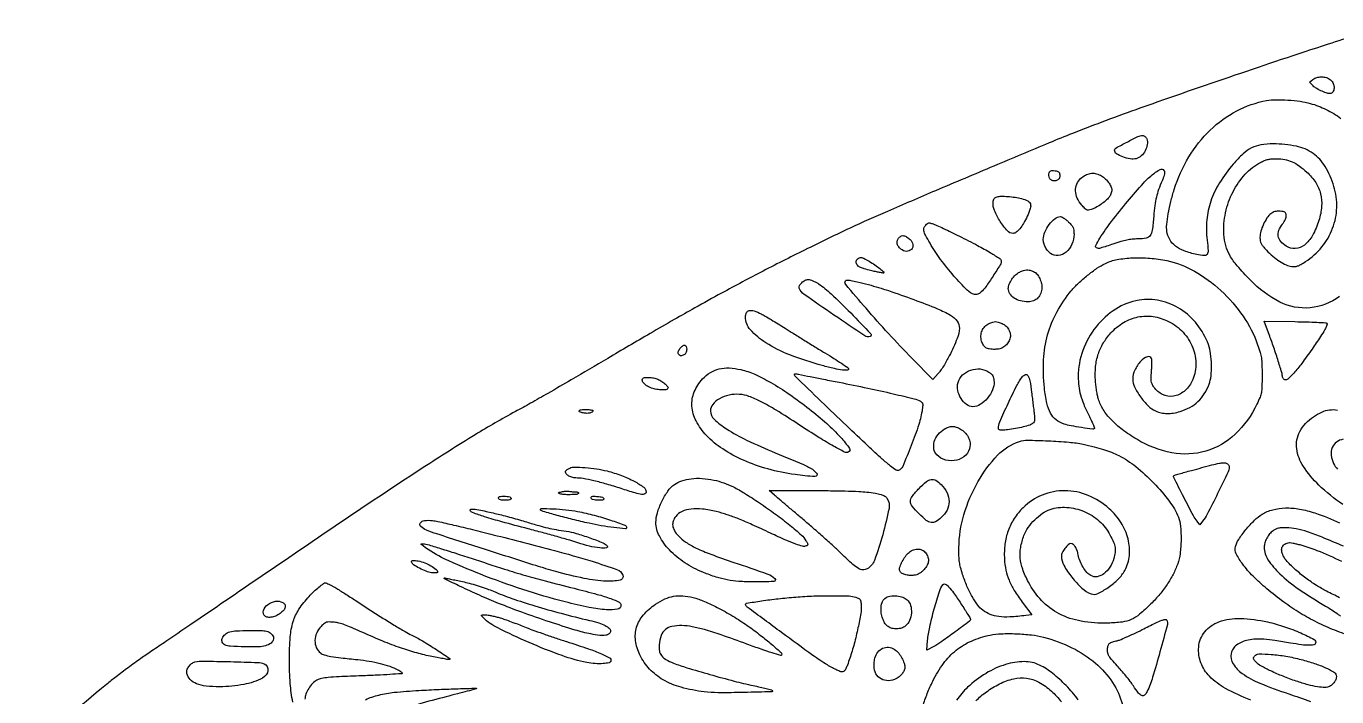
# Model space of a CAD drawing. Header units: inches. Extents: x 0 to 5940, y 0 to 4205.
# Drawn here: x 5354.7 to 5421.9, y 779.3 to 813.7 of the extents above; entities that cross this region are included whole.
import ezdxf

# ---------------------------------------------------------------- set-up
doc = ezdxf.new("R2010")
doc.units = ezdxf.units.IN
doc.header["$LTSCALE"] = 50
doc.header["$MEASUREMENT"] = 0
doc.layers.get('0').update_dxf_attribs({"color": 1})

# ---------------------------------------------------------------- blocks, each defined once
blk = doc.blocks.new('JACZ-COO-GE-001-CAR-LOGO-R00')
at = {"color": 8}
for points in [[(4873.07, 3594.81, 0.01168), (4831.26, 3582.21, 0.00302), (4764.5, 3559.94, 0.003182), (4696.73, 3536.39, 0.008381), (4648.57, 3518.39, 0.005468), (4631.74, 3511.57, 0.000567), (4592.33, 3495.03, 0.000775), (4550.61, 3477.39, 0.001351), (4516.07, 3462.61, 0.007958), (4489.59, 3450.69, 0.004961), (4458.93, 3435.93, 0.004833), (4427.25, 3419.9, 0.005689), (4397.57, 3404.1, 0.001585), (4378.45, 3393.55, 0.00335), (4363.7, 3385.23, 0.002434), (4346.43, 3375.22, 0.000501), (4316.07, 3357.38, -0.000529), (4290.06, 3342.1, -0.001877), (4273.34, 3332.39, -0.002868), (4260.96, 3325.35, -0.004296), (4250.07, 3319.36, 0.014412), (4221.29, 3302.78, 0.006353), (4184.17, 3279.29, 0.004308), (4133.16, 3245.46, 0.001338), (4057.07, 3193.74, -0.000248), (4036.99, 3180.03, -0.000258), (4017.18, 3166.53, -0.000248), (4000.04, 3154.88, -0.001137), (3990.07, 3148.15, 0.006583), (3982.13, 3142.65, 0.004316), (3973.11, 3136.12, 0.004342), (3964.45, 3129.61, 0.008321), (3957.62, 3124.21, 0.01648), (3900.54, 3074.22, 0.009014)], [(4839.4, 3401.76, -0.137956), (4818.45, 3393.63, -0.142651), (4796.83, 3397.73, -0.083434), (4775.48, 3413.54, -0.014987), (4766.29, 3423.66, -0.04656), (4760.99, 3431.19, -0.063587), (4758.09, 3438.16, -0.051871), (4756.78, 3446.13, -0.068282), (4757.97, 3461.68, -0.064619), (4763.3, 3476.64, -0.067297), (4771.99, 3489.19, -0.088028), (4783.04, 3497.68, -0.024865), (4785.85, 3498.97, -0.039473), (4788.37, 3499.76, -0.037047), (4791.11, 3500.16, -0.018963), (4794.57, 3500.29, -0.047848), (4800.3, 3499.73, -0.056875), (4805.48, 3498.09, -0.051015), (4810.58, 3495.16, -0.029133), (4816.11, 3490.67, -0.062516), (4822.42, 3483.26, -0.084207), (4825.95, 3475.19, -0.081668), (4826.68, 3466.23, -0.055141), (4824.73, 3456.13, -0.049576), (4820.19, 3445.44, -0.101485), (4814.34, 3438.51, -0.150243), (4807.83, 3436, -0.164668), (4801.3, 3437.72, -0.072265), (4797.44, 3441.15, -0.133287), (4795.69, 3444.94, -0.135427), (4796.1, 3449.05, -0.075727), (4798.62, 3453.44, 0.025887), (4799.91, 3455.25, 0.04038), (4800.81, 3456.94, 0.048181), (4801.3, 3458.48, 0.082673), (4801.37, 3459.83, 0.060477), (4801.04, 3461.2, 0.159648), (4800.41, 3461.98, 0.107261), (4799.27, 3462.42, 0.019801), (4797.02, 3462.68, 0.031658), (4794.99, 3462.7, 0.051081), (4793.3, 3462.43, 0.055538), (4791.79, 3461.85, 0.046837), (4790.35, 3460.92, 0.079934), (4787.6, 3457.94, 0.037765), (4785.04, 3453.36, 0.037696), (4783.18, 3448.38, 0.070999), (4782.57, 3444.14, 0.038119), (4782.76, 3441.6, 0.077253), (4783.37, 3439.69, 0.058416), (4784.64, 3437.74, 0.014456), (4787.17, 3434.88, 0.029391), (4791.72, 3430.55, 0.032327), (4796.61, 3426.93, 0.035171), (4801.33, 3424.35, 0.07565), (4805.3, 3423.2, 0.049074), (4807.53, 3423.13, 0.067807), (4809.49, 3423.53, 0.047482), (4811.73, 3424.57, 0.012803), (4815.07, 3426.63, 0.076169), (4826.83, 3437.17, 0.081791), (4834.55, 3450.5, 0.083164), (4837.5, 3465.41, 0.0824), (4835.46, 3480.52, 0.058664), (4829.16, 3494.77, 0.10716), (4820.56, 3504.05, 0.102479), (4808.61, 3509.19, 0.050422), (4792.07, 3510.87, 0.039572), (4783.25, 3510.17, 0.077207), (4776.55, 3508.01, 0.070844), (4770.46, 3503.77, 0.028916), (4763.47, 3496.48, 0.037555), (4753.64, 3483.03, 0.056247), (4747.41, 3469.91, 0.060439), (4744.54, 3456.47, 0.052841), (4744.77, 3442.09, -0.011733), (4745.52, 3434.42, -0.176631), (4744.8, 3431.87, -0.266255), (4742.77, 3430.95, -0.027168), (4737.32, 3431.77, -0.036831), (4728.34, 3434.32, -0.078411), (4722.05, 3437.82, -0.099094), (4718.06, 3442.47, -0.091012), (4716.01, 3448.44, -0.064235), (4715.91, 3453.23, -0.016526), (4717, 3460.9, -0.016579), (4718.83, 3469.63, -0.016356), (4721.24, 3478.25, -0.058605), (4731.72, 3501.54, -0.066194), (4746.97, 3520.71, -0.069665), (4765.94, 3534.48, -0.077072), (4787.33, 3541.91, -0.043617), (4793.77, 3542.52, -0.018176), (4802.5, 3542.26, -0.018283), (4811.42, 3541.34, -0.033577), (4818.55, 3539.84, -0.045832), (4829.92, 3535.5, -0.044218), (4840.45, 3529.11, -0.041374)], [(4842.07, 3299.52, 0.128821), (4837.31, 3297.59, 0.139116), (4834.28, 3293.62, 0.121075), (4833.54, 3288.18, 0.084547), (4835.22, 3282.19, 0.085813), (4838.04, 3278.21, 0.020638)], [(4841.81, 3252.9, -0.042438), (4824.67, 3266.81, -0.055171), (4813.6, 3280.12, -0.113116), (4808.86, 3292.76, -0.081091), (4809.04, 3299.05, -0.073187), (4811.19, 3305.21, -0.067773), (4815.22, 3310.87, -0.05478), (4820.9, 3315.73, -0.043585), (4826.82, 3319.06, -0.074472), (4832.26, 3320.6, -0.072808), (4838.01, 3320.5, -0.039902)], [(4842.25, 3223, 0.006298), (4827.15, 3229.41, 0.018519), (4816.56, 3233.31, 0.026758), (4808.44, 3235.48, 0.047597), (4801.57, 3236.26, 0.014836), (4798.1, 3236.22, 0.043718), (4795.74, 3235.91, 0.057247), (4793.84, 3235.26, 0.043721), (4791.94, 3234.15, 0.064993), (4789.46, 3231.84, 0.050556), (4787.41, 3228.77, 0.05125), (4786.04, 3225.41, 0.073236), (4785.59, 3222.23, 0.14656), (4788.31, 3213.41, 0.054424), (4796.74, 3203.36, 0.040488), (4810.36, 3192.29, 0.01929), (4829.46, 3180.23, -0.011599), (4833.03, 3178.06, -0.008994), (4836.82, 3175.53, -0.00911), (4840.27, 3173.04, -0.021589)], [(4842.67, 3160.4, -0.009543), (4836.07, 3162.88, -0.020927), (4823.39, 3168.54, -0.021636), (4811.37, 3175.19, -0.020812), (4799.55, 3183.1, -0.016624), (4787.49, 3192.56, -0.022158), (4777.62, 3201.61, -0.036347), (4770.22, 3210.19, -0.042941), (4765.64, 3217.61, -0.179811), (4765.07, 3222.74, -0.085936), (4767.35, 3227.92, -0.025094), (4772.55, 3234.94, -0.025982), (4778.64, 3241.61, -0.056442), (4784.08, 3245.89, -0.074959), (4791.72, 3249.15, -0.057378), (4800.73, 3250.42, -0.05056), (4810.87, 3249.64, -0.036227), (4821.91, 3246.83, -0.032563), (4839.38, 3239.71, -0.022531)], [(4839.55, 3186.23, -0.010072), (4830.19, 3190.88, -0.019114), (4822.89, 3195.06, -0.022686), (4815.38, 3200.23, -0.020334), (4808.08, 3206.25, -0.019856), (4802.07, 3212.07, -0.079741), (4799.19, 3216.27, -0.072139), (4798.11, 3219.76, -0.149991), (4798.51, 3222.54, -0.155781), (4800.39, 3224.56, -0.079668), (4803.66, 3225.76, -0.101606), (4804.09, 3225.76, -0.002014), (4806.26, 3225.29, -0.004717), (4808.8, 3224.7, -0.003139), (4811.69, 3223.97, -0.035848), (4823.32, 3220.1, -0.009938), (4840.94, 3212.36, -0.009283)], [(4142.78, 3113.26, -0.044716), (4152.36, 3116.6, -0.037207), (4163.41, 3118.51, -0.010317), (4180.97, 3119.86, -0.002847), (4195.52, 3120.59, -0.003404), (4209.24, 3121.1, -0.000579), (4222, 3121.48, -0.678536), (4222.15, 3121.13, -0.131394), (4221.81, 3120.93, -0.00025), (4215.62, 3119.27, -0.00178), (4208.65, 3117.43, -0.0011), (4200.43, 3115.31, 0.004673), (4180.84, 3110.1, 0.007948)], [(4090.92, 3111.56, -0.035173), (4089.05, 3124.79, -0.017238), (4088.46, 3141.8, -0.018494), (4089.05, 3158.21, -0.056725), (4091.11, 3169.12, -0.070466), (4095.27, 3177.94, -0.041235), (4102.49, 3187.16, -0.016649), (4105.96, 3190.68, -0.018033), (4109.57, 3193.85, -0.014016), (4112.82, 3196.36, -0.155379), (4114.35, 3196.87, -0.115095), (4114.56, 3196.83, -0.001119), (4115.94, 3196.17, -0.003631), (4117.52, 3195.39, -0.002336), (4119.35, 3194.46, -0.020501), (4122.26, 3192.82, -0.002062), (4129, 3188.6, -0.002585), (4136.99, 3183.49, -0.002054), (4145.57, 3177.89, 0.004584), (4154.46, 3172.15, 0.004677), (4163.4, 3166.61, 0.004546), (4171.25, 3161.95, 0.019342), (4176.07, 3159.39, -0.023052), (4183.63, 3155.3, -0.0093), (4193.57, 3149.06, -0.00466), (4203.1, 3142.7, -0.738285), (4202.84, 3141.88, -0.044198), (4202.04, 3141.95, -0.001057), (4198.34, 3142.62, -0.00231), (4194, 3143.43, -0.001566), (4189.06, 3144.4, -0.020772), (4178.23, 3147.03, -0.015431), (4166.5, 3150.79, -0.013644), (4153.58, 3155.78, -0.009239), (4139.14, 3162.13, 0.00747), (4132.74, 3164.97, 0.017164), (4127.83, 3166.86, 0.022588), (4123.85, 3168.05, 0.038377), (4120.42, 3168.63, 0.014206), (4116.82, 3168.85, 0.085446), (4114.97, 3168.59, 0.098158), (4113.42, 3167.74, 0.021672), (4111.18, 3165.69, 0.09152), (4107.95, 3161, 0.097888), (4106.71, 3155.57, 0.107504), (4107.66, 3150.48, 0.133567), (4110.61, 3146.7, 0.090346), (4113.39, 3145.32, 0.025955), (4118.07, 3144.22, 0.016296), (4125.3, 3143.17, 0.00397), (4137.27, 3141.92, -0.017316), (4145.54, 3140.84, -0.020456), (4153.27, 3139.22, -0.022198), (4160.16, 3137.15, -0.033688), (4165.92, 3134.7, -0.020001), (4167.34, 3133.9, -0.035841), (4168.43, 3133.11, -0.045294), (4169.1, 3132.45, -0.387488), (4169.09, 3132.06, -0.183264), (4168.45, 3131.77, -0.000713), (4160.31, 3131.27, -0.003481), (4151.04, 3130.77, -0.002167), (4140.17, 3130.32, 0.001775), (4123.97, 3129.65, 0.012423), (4116.08, 3129.11, 0.025537), (4111.32, 3128.41, 0.070693), (4108.13, 3127.29, 0.08403), (4105.07, 3124.98, 0.049607), (4102.25, 3121.34, 0.049832), (4100.23, 3117.25, 0.090078), (4099.57, 3113.59, 0.187299)], [(4775.93, 3112.93, -0.029395), (4757.91, 3121.33, -0.075322), (4746.44, 3129.97, -0.106105), (4740.35, 3139.61, -0.106467), (4738.76, 3150.89, -0.153805), (4743.09, 3161.8, -0.135449), (4753.1, 3168.93, -0.095746), (4768.5, 3171.4, -0.04838), (4788.07, 3168.86, -0.023988), (4800.12, 3165.48, -0.024431), (4811.71, 3160.98, -0.017572), (4821.22, 3156.34, -0.364581), (4822.32, 3153.6, -0.272852), (4821, 3152.44, -0.049377), (4817.6, 3152.14, -0.031823), (4812.32, 3152.52, -0.009707), (4804.39, 3153.77, 0.006747), (4793.22, 3155.59, 0.019361), (4785.4, 3156.45, 0.027507), (4779.4, 3156.54, 0.04139), (4774.2, 3155.91, 0.046026), (4769.52, 3154.47, 0.069529), (4765.83, 3152.33, 0.081629), (4763.3, 3149.56, 0.098624), (4761.99, 3146.3, 0.187427), (4763.39, 3138.83, 0.101055), (4769.91, 3131.93, 0.056127), (4782.52, 3125.04, 0.016695), (4803.14, 3117.4, -0.009), (4818.68, 3111.92, -0.057263)], [(4579.39, 3112.41, -0.047189), (4586.98, 3118.91, -0.036159), (4596.35, 3124.55, -0.059618), (4606.44, 3128.24, -0.09271), (4615.67, 3128.67, -0.091873), (4624.49, 3125.73, -0.057613), (4633.36, 3119.4, -0.042536), (4640.55, 3111.7, -0.041327)], [(4652.55, 3113.2, 0.032653), (4643.98, 3123.3, 0.033127), (4634.37, 3131.99, 0.052249), (4624.99, 3137.94, 0.11812), (4613.94, 3140.47, 0.072171), (4600.64, 3138.41, 0.062667), (4586.64, 3132.1, 0.050759), (4573.51, 3122.12, 0.053419), (4565.59, 3112.96, 0.061652)], [(4541.51, 3108.71, -0.020393), (4544.67, 3117.71, -0.01964), (4548.58, 3126.55, -0.044431), (4556.26, 3139.21, -0.065258), (4565.25, 3148.6, -0.067061), (4576.17, 3155.19, -0.050139), (4589.57, 3159.45, -0.043055), (4597.57, 3160.44, -0.018605), (4608.31, 3160.42, -0.018684), (4619.21, 3159.6, -0.035807), (4627.83, 3157.99, -0.050447), (4648.08, 3150.43, -0.062584), (4664.86, 3139.37, -0.068774), (4677.15, 3125.53, -0.084402), (4684.18, 3109.77, -0.068974)]]:
    blk.add_lwpolyline(points, format="xyb", dxfattribs=at)
for points in [[(4832.93, 3556.81, -0.126145), (4834.96, 3554.16, -0.110835), (4835.59, 3550.74, -0.143798), (4834.66, 3547.98, -0.244806), (4832.55, 3546.88, -0.086675), (4829.89, 3547.34, -0.025125), (4826.04, 3548.95, -0.025649), (4822.33, 3550.97, -0.073098), (4820.08, 3552.84), (4818.09, 3555.07), (4820.44, 3556.97, -0.101708), (4823.18, 3558.39, -0.072291), (4826.61, 3558.84, -0.071247), (4830.08, 3558.3, -0.092404)], [(4701.54, 3514.46, -0.127288), (4701.99, 3510.42, -0.085425), (4700.54, 3505.96, -0.085251), (4697.69, 3502.24, -0.12584), (4694.09, 3500.29, -0.102977), (4689.74, 3500.12, -0.051328), (4684.39, 3501.58, -0.051564), (4679.89, 3503.88, -0.25402), (4678.57, 3506.31, -0.27205), (4679.5, 3507.88, -0.006171), (4687.48, 3512.2, -0.010059), (4695.3, 3516.11, -0.111305), (4698.7, 3516.88, -0.104259), (4699.52, 3516.7, -0.072357), (4700.33, 3516.2, -0.065897), (4701.04, 3515.42, -0.060023)], [(4639.38, 3488.7, -0.049466), (4639.4, 3487.41, -0.087818), (4639.13, 3486.39, -0.095113), (4638.55, 3485.57, -0.066857), (4637.63, 3484.91, -0.120343), (4635.57, 3484.38, -0.129622), (4633.55, 3484.88, -0.134482), (4632.1, 3486.29, -0.133991), (4631.57, 3488.25, -0.05382), (4631.78, 3490.19, -0.176998), (4632.46, 3491.26, -0.152327), (4633.74, 3491.73, -0.037011), (4636.03, 3491.68, -0.037341), (4637.61, 3491.4, -0.120759), (4638.53, 3490.91, -0.13315), (4639.08, 3490.08, -0.049703)], [(4668.5, 3488.41, -0.061303), (4671.44, 3486.4, -0.04813), (4674.08, 3483.58, -0.050318), (4675.96, 3480.55, -0.114286), (4676.57, 3477.94, -0.055649), (4676.43, 3476.69, -0.032488), (4676, 3475.25, -0.032129), (4675.38, 3473.84, -0.046476), (4674.65, 3472.7, -0.050867), (4672.2, 3470.17, -0.025936), (4668.68, 3467.5, -0.025931), (4664.93, 3465.22, -0.053617), (4661.75, 3463.93, -0.044884), (4659.84, 3463.56, -0.136704), (4658.55, 3463.79, -0.091352), (4657.27, 3464.71, -0.013724), (4655.14, 3467.07, -0.069083), (4651.92, 3472.09, -0.09773), (4650.67, 3477.25, -0.109675), (4651.53, 3482.04, -0.106952), (4654.33, 3486.08, -0.060868), (4657.71, 3488.53, -0.086075), (4661.21, 3489.75, -0.089411), (4664.82, 3489.7, -0.071107)], [(4714.25, 3491.27, -0.127841), (4714.36, 3490.33, -0.023716), (4714.03, 3488.62, -0.02405), (4713.44, 3486.6, -0.019905), (4712.62, 3484.52, 0.016636), (4710.1, 3478.2, 0.028456), (4708.48, 3472.77, 0.026111), (4707.41, 3466.87, 0.011654), (4706.58, 3459.02, -0.012453), (4705.53, 3449.15, -0.119544), (4704.01, 3445.23, -0.198231), (4701.18, 3443.4, -0.045236), (4695.37, 3442.88, 0.023158), (4691.28, 3442.69, 0.027533), (4687.46, 3442.12, 0.022372), (4683.14, 3441.03, 0.009187), (4677.39, 3439.18, -0.008668), (4668.44, 3436.3, -0.185171), (4665.71, 3436.5, -0.42237), (4665.11, 3438.23, -0.025776), (4668.12, 3443.53, -0.020936), (4676.4, 3455.34, -0.010391), (4687.81, 3469.65, -0.009201), (4699.21, 3482.85, -0.046936), (4706.33, 3489.42, -0.018904), (4709.65, 3491.77, -0.087181), (4711.81, 3492.69, -0.195757), (4713.26, 3492.46, -0.166466)], [(4612.07, 3471.71, -0.05131), (4616.49, 3470.07, -0.203778), (4618.35, 3467.93, -0.158886), (4618.33, 3464.72, -0.028725), (4616.1, 3459.11, -0.022273), (4613.44, 3454.01, -0.04052), (4610.77, 3450.15, -0.051484), (4608.24, 3447.64, -0.171208), (4606.07, 3446.88, -0.211998), (4601.91, 3448.72, -0.040615), (4596.77, 3455.43, -0.042467), (4592.66, 3463.17, -0.125706), (4591.76, 3469.07, -0.038444), (4592.04, 3470.67, -0.091997), (4592.54, 3471.76, -0.105665), (4593.35, 3472.51, -0.061874), (4594.57, 3473.03, -0.072171), (4597.45, 3473.44, -0.017922), (4602.22, 3473.25, -0.018833), (4607.43, 3472.66, -0.025436)], [(4645.69, 3455, -0.019975), (4647.83, 3452.68, -0.070633), (4648.91, 3450.97, -0.078073), (4649.42, 3449.12, -0.027954), (4649.57, 3446.38, -0.101401), (4648.07, 3439.08, -0.118892), (4643.86, 3433.43, -0.146714), (4638.24, 3431.04, -0.182367), (4632.79, 3432.44, -0.071913), (4630.79, 3434.32, -0.049832), (4629.1, 3436.93, -0.049748), (4627.96, 3439.84, -0.070737), (4627.59, 3442.58, -0.101305), (4628.68, 3447.7, -0.057503), (4631.88, 3453.19, -0.059135), (4635.98, 3457.51, -0.175028), (4639.76, 3458.88, -0.117559), (4640.8, 3458.63, -0.028033), (4642.35, 3457.74, -0.027294), (4644.05, 3456.48, -0.024019)], [(4567.57, 3444.9, -0.005525), (4580.64, 3438.19, -0.014059), (4589.93, 3432.96, -0.011102), (4596.54, 3428.78, -0.251348), (4597.57, 3426.86, -0.140942), (4596.88, 3424.46, -0.005144), (4591.69, 3416.37, -0.008889), (4586.46, 3408.7, -0.051301), (4583.23, 3405.01, -0.035254), (4581.93, 3403.96, -0.064757), (4580.73, 3403.33, -0.076444), (4579.55, 3403.1, -0.072795), (4578.34, 3403.22, -0.137926), (4573.12, 3406.21, -0.015486), (4563.74, 3416.36, -0.01966), (4554.2, 3428.27, -0.026744), (4546.63, 3439.76, -0.009295), (4543.35, 3445.62, -0.063857), (4542.18, 3448.7, -0.141602), (4542.27, 3450.84, -0.115407), (4543.49, 3452.79, -0.038764), (4544.76, 3453.89, -0.128998), (4545.78, 3454.29, -0.097481), (4547.03, 3454.19, -0.016958), (4549.29, 3453.48, -0.021945), (4551.54, 3452.57, -0.002879), (4556.22, 3450.41, -0.003341), (4561.74, 3447.77, -0.002792)], [(4532.32, 3442.56, -0.169379), (4534.33, 3438.89, -0.235302), (4533.26, 3435.37, -0.224248), (4529.73, 3433.99, -0.162334), (4525.77, 3435.63, -0.065152), (4523.92, 3437.7, -0.111288), (4523.07, 3439.85, -0.129437), (4523.29, 3441.93, -0.106599), (4524.5, 3443.8, -0.089957), (4526.2, 3444.99, -0.147276), (4527.93, 3445.22, -0.108194), (4529.88, 3444.45, -0.035871)], [(4503.07, 3426.89, -0.015356), (4507.12, 3424.32, -0.019234), (4510.7, 3421.69, -0.012488), (4513.52, 3419.31, -0.445293), (4513.53, 3418.54, -0.232935), (4513.13, 3418.43, -0.00328), (4510.58, 3418.89, -0.008332), (4507.6, 3419.5, -0.005295), (4504.14, 3420.31, -0.008893), (4499.6, 3421.52, -0.034596), (4496.87, 3422.5, -0.059095), (4495.18, 3423.49, -0.125732), (4494.25, 3424.67, -0.046169), (4493.89, 3425.74, -0.079231), (4493.81, 3426.68, -0.08677), (4494.04, 3427.53, -0.066449), (4494.55, 3428.35, -0.096914), (4495.9, 3429.46, -0.166869), (4497.32, 3429.69, -0.080079), (4499.31, 3429.01, -0.01148)], [(4716.04, 3427.35, -0.078794), (4735.7, 3419.86, -0.056681), (4754.66, 3405.91, -0.055266), (4770.48, 3387.6, -0.065019), (4780.9, 3367.2, -0.013354), (4782.69, 3361.72, -0.03639), (4783.57, 3357.74, -0.029367), (4783.95, 3353.22, -0.006344), (4784.06, 3345.38, -0.005011), (4783.98, 3336.96, -0.038999), (4783.6, 3333.05, -0.053624), (4782.64, 3329.75, -0.014012), (4780.4, 3324.69, -0.091205), (4764.78, 3303.16, -0.119753), (4743.82, 3291.07, -0.118884), (4719.53, 3289.9, -0.089023), (4694.43, 3299.53, -0.025396), (4684.07, 3306.53, -0.040789), (4676.1, 3313.62, -0.0483), (4670.44, 3320.83, -0.068882), (4667.03, 3328.21, -0.0248), (4666.39, 3330.78, -0.009921), (4665.76, 3334.36, -0.009789), (4665.23, 3338.25, -0.012179), (4664.89, 3341.88, -0.042439), (4665.06, 3351.63, -0.053314), (4666.93, 3360.47, -0.055398), (4670.55, 3368.44, -0.051889), (4675.89, 3375.62, -0.071222), (4685.02, 3383.08, -0.086073), (4695.33, 3387.08, -0.08761), (4706.23, 3387.35, -0.076893), (4717.11, 3383.93, -0.092824), (4727.56, 3376.11, -0.092589), (4734.49, 3365.02, -0.096796), (4736.76, 3352.62, -0.113005), (4733.95, 3341.01, -0.103584), (4728.25, 3333.8, -0.137103), (4720.67, 3330.39, -0.150547), (4712.93, 3331.54, -0.132861), (4706.74, 3336.88, -0.035786), (4705.45, 3339.12, -0.074087), (4704.84, 3341.04, -0.049922), (4704.7, 3343.5, -0.009318), (4704.98, 3348.01, 0.008985), (4705.17, 3351.05, 0.011265), (4705.23, 3353.88, 0.009549), (4705.19, 3356.23, 0.082069), (4704.98, 3357.26, 0.41382), (4702.03, 3358.58, 0.116321), (4697.4, 3355.44, 0.071975), (4693.05, 3349.06, 0.114274), (4691.57, 3342.65, 0.114592), (4692.88, 3337.02, 0.041439), (4697.12, 3329.93, 0.041631), (4702.61, 3323.49, 0.089246), (4707.96, 3319.79, 0.052113), (4711.89, 3318.48, 0.050248), (4716.04, 3317.99, 0.045533), (4720.57, 3318.32, 0.030978), (4725.61, 3319.48, 0.053527), (4732.53, 3322.37, 0.063508), (4738.25, 3326.54, 0.062975), (4742.78, 3332.04, 0.051364), (4746.17, 3338.88, 0.063928), (4747.56, 3344.83, 0.029715), (4747.9, 3352.76, 0.029672), (4747.29, 3360.84, 0.052969), (4745.7, 3367.3, 0.079799), (4737.7, 3381.73, 0.084029), (4725.71, 3392.63, 0.087491), (4711.24, 3398.67, 0.09661), (4696.09, 3399.1, 0.100667), (4679.46, 3392.75, 0.083532), (4665.35, 3380.06, 0.081229), (4655.85, 3363.08, 0.087146), (4652.57, 3344.38, 0.031111), (4652.99, 3337.61, 0.035657), (4654.25, 3331.26, 0.031786), (4656.54, 3324.59, 0.01784), (4660.12, 3316.79, -0.006375), (4661.83, 3313.25, -0.010247), (4663.2, 3310.2, -0.004344), (4664.27, 3307.59, -0.30031), (4664.18, 3307.15, -0.234788), (4662.92, 3306.73, -0.003491), (4655.01, 3307.88, -0.009748), (4647.47, 3309.18, -0.030408), (4642.48, 3310.45, -0.08754), (4636.76, 3313.48, -0.103365), (4632.81, 3318.13, -0.072829), (4630.18, 3325.3, -0.024484), (4628.42, 3336.33, -0.039925), (4627.82, 3356.47, -0.054855), (4630.71, 3374.34, -0.057303), (4637.26, 3390.56, -0.049457), (4647.6, 3405.76, -0.029215), (4652.8, 3411.29, -0.020501), (4659.24, 3416.9, -0.020699), (4665.98, 3421.86, -0.034639), (4672.07, 3425.38, -0.06914), (4680.36, 3428.09, -0.033365), (4691.47, 3429.33, -0.031324), (4703.84, 3429.12, -0.031615)], [(4466.8, 3410.85, -0.043132), (4475.84, 3403.67, -0.009713), (4489.85, 3389.9, -0.003589), (4504.21, 3375.01, -0.54929), (4503.74, 3373.1, -0.2314), (4499.88, 3373.62, -0.002678), (4477.89, 3388.44, -0.003627), (4456.54, 3403.23, -0.148918), (4453.11, 3407.62, -0.216786), (4453.22, 3409.46, -0.078668), (4454.83, 3411.59, -0.072622), (4457.2, 3413.3, -0.120394), (4459.57, 3413.88, -0.075504), (4460.9, 3413.68, -0.02386), (4462.79, 3412.99, -0.023219), (4464.85, 3412.01, -0.023828)], [(4502.57, 3410.19, -0.016662), (4516.97, 3405.88, -0.008174), (4535.02, 3399.49, -0.007278), (4552.05, 3392.86, -0.036081), (4561.27, 3388.31, -0.100558), (4566.03, 3384.05, -0.169223), (4567.62, 3378.99, -0.090731), (4566.06, 3371.72, -0.016854), (4560.38, 3359.22, -0.013695), (4558.47, 3355.63, -0.011625), (4556.27, 3351.94, -0.011784), (4554.11, 3348.67, -0.032015), (4552.38, 3346.5), (4548.64, 3342.38), (4533.85, 3357.39, -0.008263), (4516.9, 3375.19, -0.008685), (4500.82, 3393.25, -0.002533), (4486.3, 3410.32, -0.324025), (4486.11, 3412.94, -0.273607), (4487.15, 3413.49, -0.028704), (4489.98, 3413.18, -0.019034), (4494.55, 3412.23, -0.003852)], [(4620, 3419.9, -0.108902), (4622.52, 3418.25, -0.067083), (4624.64, 3415.4, -0.062155), (4626.08, 3411.83, -0.064208), (4626.57, 3408.05, -0.0876), (4625.85, 3404, -0.105599), (4623.81, 3400.73, -0.107469), (4620.64, 3398.62, -0.093543), (4616.71, 3397.88, -0.062887), (4611.23, 3398.57, -0.08457), (4606.66, 3400.61, -0.102495), (4603.65, 3403.67, -0.144378), (4602.57, 3407.32, -0.097381), (4603.19, 3410.5, -0.053738), (4605.08, 3413.99, -0.052535), (4607.76, 3417.12, -0.07513), (4610.75, 3419.2, -0.02861), (4613.4, 3420.32, -0.066881), (4615.5, 3420.77, -0.072131), (4617.55, 3420.63, -0.037921)], [(4425.85, 3389.24, -0.014322), (4428.62, 3387.74, -0.003625), (4433.03, 3385.14, -0.003695), (4438.03, 3382.1, -0.003727), (4442.97, 3378.99, 0.002522), (4448.69, 3375.37, 0.001142), (4456.22, 3370.68, 0.00113), (4464.2, 3365.76, 0.001548), (4471.39, 3361.38, -0.004159), (4477.76, 3357.46, -0.006421), (4483.19, 3353.95, -0.002474), (4487.78, 3350.87, -0.166926), (4488.33, 3350.13, -0.479285), (4487.6, 3349.02, -0.052582), (4484.08, 3349.05, -0.02921), (4478.17, 3350.08, -0.009244), (4469.49, 3352.29, -0.025345), (4446.45, 3359.89, -0.049118), (4429.16, 3368.61, -0.067088), (4418.15, 3377.88, -0.186439), (4414.57, 3387.15, -0.124843), (4415.33, 3390.16, -0.226329), (4417.35, 3391.62, -0.12866), (4420.78, 3391.37, -0.034946)], [(4598.14, 3382.41, -0.09533), (4601.13, 3380.43, -0.091492), (4603.22, 3377.45, -0.094734), (4604.07, 3374.01, -0.111656), (4603.5, 3370.71, -0.06917), (4601.78, 3367.78, -0.082802), (4599.4, 3365.62, -0.080828), (4596.41, 3364.32, -0.062279), (4592.87, 3363.88, -0.036731), (4589.01, 3364.16, -0.102584), (4586.48, 3365.09, -0.120429), (4584.76, 3366.85, -0.061208), (4583.51, 3369.69, -0.083347), (4583.02, 3373.54, -0.088416), (4583.85, 3377.25, -0.092084), (4585.85, 3380.33, -0.100172), (4588.78, 3382.37, -0.022127), (4591.56, 3383.44, -0.079372), (4593.43, 3383.74, -0.078713), (4595.31, 3383.45, -0.021535)], [(4830.15, 3382.63, -0.298777), (4830.45, 3381.2, -0.033133), (4828.94, 3378.02, -0.020288), (4825.86, 3372.99, -0.003854), (4819.8, 3364.11, -0.008004), (4812.42, 3353.81, -0.022498), (4806.82, 3346.93, -0.025799), (4802.54, 3342.61, -0.283774), (4800.25, 3342.17, -0.088025), (4799.61, 3342.56, -0.066483), (4799.06, 3343.18, -0.065727), (4798.7, 3343.93, -0.08146), (4798.57, 3344.69, 0.073939), (4798.17, 3347.39, 0.003222), (4795.32, 3356.54, 0.005966), (4792.04, 3366.44, 0.007061), (4788.7, 3375.71), (4785.56, 3384.05), (4807.48, 3383.71, -0.003132), (4815.94, 3383.53, -0.004959), (4823.18, 3383.26, -0.001406), (4829.46, 3382.94, -0.185379)], [(4372.57, 3363.91, -0.047224), (4372.44, 3362.56, -0.068709), (4372.06, 3361.43, -0.076469), (4371.42, 3360.53, -0.077896), (4370.55, 3359.87, -0.138281), (4368.24, 3359.36, -0.279704), (4366.76, 3360.38, -0.199559), (4366.7, 3362.57, -0.092587), (4368.22, 3365.05, -0.058657), (4369.95, 3366.55, -0.217489), (4371.33, 3366.8, -0.257733), (4372.26, 3365.91, -0.07667)], [(4411.33, 3349.37, -0.047298), (4421.26, 3346.02, -0.025269), (4432.81, 3340.13, -0.021506), (4445.83, 3331.89, -0.013675), (4460.27, 3321.24, -0.017048), (4472.71, 3310.84, -0.026787), (4482.57, 3301, -0.028024), (4488.98, 3293.03, -0.490927), (4488.16, 3290.27, -0.2119), (4485.54, 3290.41, -0.010265), (4477.66, 3294.61, -0.012655), (4467.1, 3300.86, -0.004735), (4452.61, 3310.16, 0.006543), (4436.61, 3320.33, 0.020295), (4425.47, 3326.6, 0.030002), (4417.1, 3330.26, 0.070097), (4410.42, 3331.7, 0.070454), (4402.88, 3331.18, 0.077664), (4396.04, 3328.57, 0.092431), (4391.25, 3324.51, 0.172414), (4389.57, 3319.78, 0.208944), (4392.12, 3313.94, 0.043677), (4401.15, 3306.94, 0.032379), (4415.44, 3298.99, 0.012996), (4435.9, 3289.94, -0.006164), (4458.87, 3280.14, -0.105316), (4465.49, 3275.36, -0.667708), (4464.32, 3272.9, -0.023594), (4450.07, 3274.27, -0.030614), (4430.58, 3278.31, -0.037893), (4413.12, 3284.5, -0.04158), (4398.3, 3292.6, -0.057631), (4386.71, 3302.32, -0.068419), (4379.33, 3312.64, -0.104246), (4376.34, 3323.19, -0.113688), (4377.96, 3333.4, -0.093164), (4383.93, 3342.71, -0.06465), (4389.53, 3347.3, -0.079802), (4395.75, 3349.92, -0.073067), (4402.91, 3350.58, -0.044586)], [(4481.57, 3340.33, -0.003596), (4502.1, 3336.14, -0.005147), (4520.24, 3332.1, -0.003346), (4535.29, 3328.48, -0.062283), (4539.84, 3326.73, -0.082964), (4540.82, 3325.98, -0.134129), (4541.3, 3325.05, -0.076357), (4541.39, 3323.64, -0.014143), (4541.08, 3321.04, -0.041787), (4538.55, 3310.22, -0.014528), (4533.16, 3295.11, -0.007806), (4527.07, 3280.17, -0.203119), (4524, 3277.21, -0.247744), (4522.28, 3277.42, -0.018547), (4518.38, 3280.34, -0.014249), (4512.44, 3285.42, -0.002792), (4502.07, 3294.92, -0.003594), (4486.75, 3309.33, -0.00217), (4468.79, 3326.6, -0.000189), (4450, 3344.85, -0.202614), (4449.57, 3345.87, -0.230192), (4449.71, 3346.15, -0.105201), (4450.08, 3346.34, -0.071786), (4450.65, 3346.4, -0.043216), (4451.32, 3346.31, 0.004334), (4452.64, 3346.04, 0.000057), (4460.93, 3344.4, 0.000163), (4470.52, 3342.5, 0.000107)], [(4588.67, 3347.6, -0.032523), (4590.49, 3346.19, -0.08751), (4591.51, 3344.92, -0.082261), (4592.07, 3343.33, -0.026469), (4592.36, 3340.83, -0.117348), (4591.36, 3334.92, -0.074269), (4587.69, 3328.92, -0.076269), (4582.56, 3324.42, -0.142698), (4577.31, 3322.88, -0.164375), (4572.75, 3324.42, -0.091521), (4568.76, 3328.8, -0.086574), (4566.44, 3334.57, -0.122932), (4566.63, 3340.09, -0.131289), (4569.91, 3345.55, -0.110691), (4575.67, 3349.07, -0.108636), (4582.49, 3349.84, -0.122395)], [(4352.01, 3342.47, -0.043747), (4354.87, 3340.97, -0.046236), (4357.36, 3339.02, -0.051492), (4359.01, 3337.11, -0.299261), (4359.05, 3335.84, -0.238593), (4357.64, 3334.98, -0.03324), (4354.13, 3334.94, -0.036194), (4350.13, 3335.44, -0.045869), (4346.56, 3336.5, -0.048034), (4343.86, 3337.89, -0.072696), (4341.87, 3339.63, -0.101061), (4340.89, 3341.39, -0.218014), (4341.08, 3342.9, -0.230144), (4342.38, 3343.72, -0.038016), (4345.42, 3343.83, -0.03951), (4348.91, 3343.42, -0.049599)], [(4619.22, 3333.18, 0.000083), (4619.78, 3328.67, 0.000078), (4620.34, 3324.07, 0.000077), (4620.85, 3319.99, 0.000268), (4621.18, 3317.35, -0.015455), (4621.42, 3314.78, -0.052244), (4621.35, 3313.1, -0.0826), (4620.97, 3311.92, -0.100831), (4620.24, 3311.02, -0.091846), (4617.9, 3309.71, -0.018706), (4613.32, 3308.35, -0.019157), (4607.81, 3307.16, -0.017064), (4602, 3306.33, -0.006783), (4598.31, 3305.99, -0.058803), (4596.67, 3306.05, -0.179911), (4595.88, 3306.49, -0.177681), (4595.57, 3307.34, -0.102551), (4596.55, 3312.09, -0.006433), (4602.44, 3325.2, -0.00915), (4608.62, 3337.92, -0.048892), (4612.77, 3344.41, -0.158479), (4614.92, 3345.85, -0.343918), (4616.66, 3345.14, -0.087829), (4618.01, 3341.39, -0.012218)], [(4305.57, 3319.95, -0.273255), (4305.01, 3319, -0.071345), (4303.29, 3318.35, -0.057664), (4300.97, 3318.11, -0.051227), (4298.55, 3318.38, -0.04019), (4295.96, 3319.17, -0.506421), (4295.74, 3320.02, -0.202741), (4297.06, 3320.72, -0.022382), (4300.57, 3320.88, -0.017551), (4302.49, 3320.81, -0.02856), (4304.1, 3320.6, -0.028129), (4305.3, 3320.31, -0.329699)], [(4568.33, 3306.88, -0.059251), (4571.52, 3304.38, -0.071397), (4573.81, 3301.33, -0.075903), (4575.05, 3297.93, -0.080295), (4575.18, 3294.38, -0.169675), (4572.17, 3288.26, -0.133738), (4565.68, 3284.63, -0.125337), (4557.9, 3284.66, -0.141555), (4551.49, 3288.46, -0.145805), (4549.36, 3292.72, -0.1161), (4549.65, 3297.87, -0.100301), (4552.34, 3302.96, -0.084215), (4556.96, 3306.97, -0.05511), (4559.86, 3308.33, -0.084013), (4562.6, 3308.77, -0.082888), (4565.37, 3308.29, -0.052256)], [(4656.13, 3296, -0.009955), (4663.96, 3294.2, -0.01572), (4670.59, 3292.32, -0.017911), (4676.37, 3290.25, -0.02176), (4681.62, 3287.88, -0.053476), (4693.71, 3280.06, -0.030288), (4706.6, 3268.26, -0.030351), (4717.72, 3255.27, -0.064791), (4724.26, 3243.8, -0.076356), (4725.81, 3237.38, -0.025035), (4726.13, 3227.63, -0.025543), (4725.46, 3217.68, -0.058533), (4723.71, 3210.39, -0.030835), (4720.43, 3202.91, -0.028581), (4716.17, 3195.69, -0.027208), (4710.9, 3188.68, -0.02262), (4704.58, 3181.81, -0.019886), (4696.5, 3174.4, -0.070363), (4690.55, 3170.66, -0.074244), (4683.98, 3168.82, -0.023786), (4673.83, 3168.04, -0.050544), (4654.76, 3169.4, -0.076083), (4638.99, 3174.7, -0.082606), (4626.45, 3184.06, -0.072011), (4616.91, 3197.4, -0.032571), (4612.86, 3206.65, -0.063556), (4611.1, 3214.5, -0.068484), (4611.44, 3222.14, -0.043981), (4613.79, 3230.71, -0.064613), (4616.77, 3236.36, -0.042979), (4621.5, 3241.98, -0.043364), (4627.04, 3246.63, -0.073037), (4632.45, 3249.34, -0.097052), (4644.41, 3250.86, -0.08361), (4656.75, 3247.92, -0.082366), (4667.6, 3241.04, -0.089905), (4675.27, 3231.2, -0.018216), (4677.83, 3225.83, -0.060823), (4678.94, 3222.09, -0.074725), (4679, 3218.63, -0.037847), (4678.1, 3214.34, -0.070419), (4675.27, 3208.05, -0.090781), (4670.98, 3203.4, -0.114712), (4666.14, 3201.26, -0.176593), (4661.67, 3201.99, -0.083351), (4658.79, 3204.31, -0.04443), (4656.06, 3207.99, -0.042396), (4653.86, 3212.39, -0.049185), (4652.57, 3216.88, 0.035124), (4651.7, 3220.22, 0.064723), (4650.47, 3222.75, 0.08851), (4648.98, 3224.33, 0.160272), (4647.3, 3224.88, 0.191647), (4645.43, 3224.13, 0.042455), (4643.09, 3221.51, 0.043854), (4641.17, 3218.42, 0.117631), (4640.57, 3215.91, 0.129839), (4642.27, 3209.45, 0.037693), (4648.07, 3200.83, 0.038427), (4655.26, 3193.02, 0.098072), (4661.77, 3188.99, 0.203134), (4666.52, 3189.19, 0.041245), (4673.97, 3193.5, 0.042803), (4681.21, 3199.52, 0.073661), (4685.92, 3205.78, 0.102052), (4689.15, 3216.42, 0.085162), (4688.22, 3228.22, 0.078724), (4683.23, 3239.83, 0.069434), (4674.72, 3249.91, 0.084887), (4659.72, 3259.34, 0.095539), (4643.05, 3262.74, 0.099462), (4626.85, 3259.67, 0.100277), (4613.14, 3250.58, 0.051686), (4606.81, 3242.79, 0.057463), (4602.48, 3234.13, 0.056189), (4600.16, 3224.54, 0.04604), (4599.82, 3214, 0.036571), (4600.9, 3205.91, 0.04604), (4603.11, 3198.69, 0.041317), (4606.82, 3191.42, 0.022346), (4612.5, 3183.12), (4619.37, 3173.97), (4615.22, 3173.47, -0.014987), (4603.62, 3172.43, -0.045192), (4595.69, 3172.67, -0.064655), (4589.66, 3174.21, -0.068375), (4584.35, 3177.22, -0.069869), (4580.56, 3181.06, -0.031565), (4576.69, 3187, -0.028115), (4573.04, 3194.43, -0.021754), (4569.89, 3202.87, -0.013966), (4568.43, 3207.83, -0.029979), (4567.65, 3211.74, -0.027437), (4567.3, 3215.92, -0.009957), (4567.25, 3221.88, -0.069376), (4570.83, 3245.61, -0.057285), (4580.87, 3269.16, -0.060872), (4594.96, 3288.14, -0.123687), (4610.56, 3298.01, -0.083516), (4616.27, 3298.88, -0.007179), (4631.08, 3298.44, -0.010106), (4646.02, 3297.48, -0.030364)], [(4758.99, 3282.27, -0.110075), (4759.59, 3281.87, -0.06626), (4760.11, 3281.17, -0.061402), (4760.45, 3280.3, -0.064062), (4760.57, 3279.38, -0.112873), (4759.84, 3276.18, -0.002138), (4752.28, 3260.68, -0.003821), (4744.87, 3245.95, -0.051068), (4741.58, 3240.88), (4739.57, 3238.38), (4737.57, 3240.88, -0.047626), (4734.97, 3244.87, -0.002639), (4728.1, 3258.12, -0.000628), (4720.73, 3272.58, -0.324628), (4720.88, 3273.52, -0.124583), (4721.25, 3273.75, -0.00088), (4724.81, 3274.8, -0.003313), (4728.9, 3275.97, -0.002107), (4733.68, 3277.29, -0.001178), (4748.23, 3281.19, -0.016324), (4753.54, 3282.42, -0.048327), (4756.58, 3282.72, -0.092176)], [(4315.58, 3276.88, -0.026834), (4325.93, 3273.63, -0.034013), (4335.06, 3269.5, -0.034425), (4341.85, 3265.22, -0.239386), (4343.57, 3261.83, -0.299814), (4342.64, 3260.42, -0.136547), (4340.36, 3260.11, -0.039609), (4335.68, 3261.14, -0.004824), (4325.65, 3264.3, 0.008756), (4315.38, 3267.45, 0.012566), (4306.17, 3269.85, 0.013888), (4298.47, 3271.42, 0.043526), (4293.22, 3271.88, -0.077944), (4290.37, 3272.33, -0.071761), (4287.71, 3273.63, -0.093744), (4286.05, 3275.29, -0.29645), (4286.01, 3276.79, -0.066832), (4286.45, 3277.33, -0.027473), (4287.18, 3277.93, -0.026582), (4288.04, 3278.51, -0.030805), (4288.92, 3278.95, -0.10657), (4292.53, 3279.68, -0.016019), (4299.95, 3279.34, -0.018726), (4308.16, 3278.39, -0.024324)], [(4391.98, 3270.38, -0.032785), (4399.06, 3268.39, -0.030876), (4405.97, 3265.46, -0.023463), (4413.94, 3260.99, -0.009064), (4424.57, 3254.1, -0.009762), (4436.14, 3245.96, -0.012631), (4446.4, 3238.03, -0.011557), (4454.57, 3231.07, -0.079561), (4457.88, 3227, -0.010525), (4458.92, 3225.11, -0.109295), (4459.15, 3224.26, -0.245229), (4458.89, 3223.7, -0.072356), (4458.06, 3223.23, -0.15106), (4455.4, 3223.06, -0.027824), (4450.63, 3224.48, -0.019123), (4443.59, 3227.31, -0.005009), (4432.52, 3232.4, 0.004477), (4419.38, 3238.46, 0.011099), (4409.61, 3242.6, 0.014561), (4401.5, 3245.56, 0.017642), (4393.73, 3247.84, 0.033206), (4383.88, 3249.67, 0.059173), (4375.65, 3249.66, 0.07613), (4369.22, 3247.87, 0.120867), (4364.74, 3244.36, 0.083786), (4362.93, 3241.05, 0.116784), (4362.59, 3237.69, 0.101498), (4363.81, 3234.2, 0.051855), (4366.6, 3230.47, 0.060595), (4371.92, 3225.94, 0.034526), (4379.28, 3221.77, 0.023033), (4389.93, 3217.27, 0.007244), (4406.25, 3211.51, -0.003369), (4430.49, 3203.16, -0.112311), (4435.66, 3199.91, -0.650221), (4434.85, 3197.79, -0.014304), (4420.27, 3197.48, -0.015741), (4409.89, 3197.89, -0.029077), (4401.52, 3198.97, -0.030342), (4393.58, 3200.98, -0.018968), (4384.55, 3204.23, -0.049103), (4371.21, 3211.21, -0.057926), (4360.27, 3220.34, -0.066342), (4353.01, 3230.38, -0.124193), (4350.57, 3240.04, -0.074558), (4351.6, 3246.9, -0.038511), (4354.78, 3255, -0.038561), (4359.13, 3262.44, -0.082761), (4363.74, 3267.18, -0.080294), (4369.01, 3269.89, -0.050409), (4375.79, 3271.36, -0.044842), (4383.61, 3271.54, -0.035577)], [(4293.75, 3261.88, -0.05136), (4294.45, 3261.81, -0.111595), (4294.94, 3261.58, -0.186233), (4295.14, 3261.26, -0.186642), (4295.07, 3260.88, -0.239812), (4293.83, 3260.13, -0.013673), (4289.24, 3259.9, -0.020129), (4284.65, 3259.99, -0.079234), (4281.9, 3260.6, -0.034601), (4281.03, 3261.01, -0.466607), (4280.98, 3261.32, -0.156064), (4281.43, 3261.61, -0.008648), (4283.07, 3262.02, -0.027664), (4284.43, 3262.25, -0.017388), (4286.03, 3262.39, -0.017448), (4287.63, 3262.41, -0.030341), (4288.94, 3262.3, 0.008091), (4290.19, 3262.14, 0.006284), (4291.54, 3262, 0.006358), (4292.81, 3261.91, 0.015249)], [(4501.32, 3261.8, -0.010335), (4507.54, 3260.98, -0.034406), (4511.56, 3260.07, -0.054637), (4514.2, 3258.96, -0.119002), (4515.8, 3257.48, -0.199957), (4517.26, 3250.05, -0.018126), (4512.73, 3231.29, -0.018647), (4506.84, 3212.93, -0.184976), (4501.64, 3206.91, -0.128385), (4498.56, 3206.17, -0.128059), (4495.51, 3207.03, -0.052543), (4491.37, 3210.08, -0.006715), (4483.3, 3217.63, 0.006176), (4477.47, 3223.09, 0.003065), (4469.96, 3229.88, 0.003042), (4462.09, 3236.82, 0.004458), (4455.07, 3242.82, -0.000515), (4448.67, 3248.21, -0.000622), (4442.67, 3253.29, -0.000528), (4437.62, 3257.57, -0.004223), (4435.32, 3259.57), (4431.56, 3262.88), (4461.61, 3262.88, -0.003241), (4473.82, 3262.8, -0.003547), (4485.67, 3262.56, -0.00332), (4495.8, 3262.22, -0.017656)], [(4554.58, 3267.1, -0.082303), (4558.76, 3261.26, -0.114972), (4560.21, 3255.03, -0.118478), (4558.74, 3248.93, -0.091107), (4554.56, 3243.49, -0.053428), (4550.54, 3240.57, -0.173211), (4547.35, 3240, -0.129749), (4543.94, 3241.53, -0.025002), (4538.85, 3246.1, -0.027352), (4533.85, 3251.62, -0.172007), (4532.6, 3255.15, -0.168594), (4533.84, 3258.72, -0.02604), (4538.86, 3264.43, -0.024916), (4544.04, 3269.23, -0.133145), (4547.5, 3270.83, -0.183766), (4550.69, 3270.2, -0.056817)], [(4245.98, 3258.27, -0.155072), (4246.96, 3257.49, -0.407494), (4246.81, 3256.69, -0.118548), (4245.21, 3256.06, -0.035017), (4242.57, 3255.88, -0.032297), (4240.12, 3256.04, -0.093345), (4238.51, 3256.56, -0.233807), (4237.97, 3257.34, -0.238374), (4238.26, 3258.24, -0.17189), (4239.29, 3258.73, -0.025004), (4241.65, 3258.86, -0.029156), (4244.13, 3258.72, -0.063663)], [(4313.33, 3257.13, -0.227987), (4313.25, 3256.59, -0.153061), (4312.77, 3256.19, -0.07355), (4311.77, 3255.95, -0.022674), (4310.23, 3255.88, -0.024901), (4307.36, 3256.02, -0.060598), (4305.29, 3256.49, -0.125301), (4304.24, 3257.19, -0.332523), (4304.17, 3258.04, -0.253687), (4305.47, 3258.78, -0.03057), (4308.88, 3258.65, -0.030403), (4312.24, 3258.11, -0.264073)], [(4236.57, 3246.28, -0.005876), (4241.38, 3245.09, -0.003279), (4247.22, 3243.53, -0.00327), (4253.1, 3241.89, -0.005301), (4258.07, 3240.4, 0.00511), (4266.79, 3237.79, 0.012818), (4273.21, 3236.12, 0.014591), (4279.2, 3234.9, 0.0087), (4286.39, 3233.79, -0.038369), (4293.46, 3232.26, -0.013949), (4303.22, 3229.05, -0.009527), (4312.67, 3225.44, -0.124269), (4315.68, 3223.25, -0.596251), (4315.12, 3221.86, -0.054652), (4310.4, 3221.85, -0.032066), (4302.96, 3223.12, -0.022356), (4294.77, 3225.46, 0.009616), (4289.04, 3227.26, 0.002591), (4279.88, 3229.89, 0.002623), (4269.44, 3232.76, 0.002714), (4259.1, 3235.5, -0.003385), (4240.39, 3240.47, -0.010901), (4228.04, 3244.13, -0.008554), (4219.42, 3247.06, -0.230352), (4217.78, 3248.74, -0.492696), (4218.35, 3249.58, -0.047729), (4221.21, 3249.48, -0.021303), (4226.55, 3248.54, -0.003685)], [(4294.59, 3247.92, -0.016302), (4306.48, 3245.21, -0.016595), (4318.09, 3241.75, -0.008797), (4328.22, 3238.16, -0.312779), (4329.57, 3236.21, -0.444445), (4328.78, 3235.5, -0.004605), (4320.5, 3236.42, -0.012131), (4311.51, 3237.73, -0.012557), (4302.7, 3239.47, -0.005596), (4290.97, 3242.22, -0.006422), (4279.82, 3245.12, -0.002685), (4269.91, 3247.89, -0.126341), (4268.12, 3248.94, -0.667414), (4268.54, 3249.96, -0.011262), (4276.77, 3249.83, -0.01607), (4286.2, 3249.16, -0.022227)], [(4234.27, 3231.28, -0.002888), (4277.95, 3220.02, -0.011044), (4304.95, 3212.24, -0.010151), (4323.01, 3206.21, -0.218766), (4326.93, 3202.38, -0.46364), (4324.93, 3198.74, -0.063491), (4315.05, 3198, -0.037375), (4299.2, 3200.04, -0.017194), (4278.96, 3204.92, -0.008907), (4264.73, 3209.15, -0.000845), (4230.13, 3220.18, -0.00047), (4193.95, 3231.82, -0.020172), (4186.38, 3234.6, -0.083787), (4182.4, 3237.1, -0.369655), (4182.05, 3239.63, -0.226509), (4184.95, 3241.42, -0.054014), (4190.77, 3241.41, -0.028376), (4194.57, 3240.78, -0.001693), (4205.9, 3238.18, -0.00254), (4219.38, 3234.97, -0.001872)], [(4218.32, 3214.46, 0.001669), (4242.32, 3206.68, 0.006556), (4257.19, 3202.12, 0.007341), (4271.36, 3198.21, 0.00249), (4292.07, 3192.92, -0.004809), (4308.62, 3188.62, -0.02059), (4318.34, 3185.56, -0.029418), (4324.21, 3183.04, -0.283973), (4325.57, 3180.83, -0.366715), (4323.19, 3178.02, -0.056321), (4315.29, 3177.61, -0.035353), (4302.9, 3179.24, -0.012724), (4285.57, 3183.24, -0.015904), (4255.41, 3192.05, -0.014898), (4225.21, 3202.94, -0.014691), (4199.18, 3214.1, -0.055709), (4184.07, 3223.27, -0.005091), (4182.73, 3224.33, -0.269268), (4182.62, 3224.62, -0.356318), (4182.83, 3224.8, -0.007203), (4184.32, 3224.85, -0.076623), (4185.97, 3224.62, -0.001165), (4195.24, 3221.81, -0.003105), (4205.99, 3218.45, -0.002045)], [(4543.5, 3218.24, -0.079933), (4545.11, 3215.33, -0.111913), (4545.48, 3212.39, -0.102507), (4544.54, 3209.39, -0.058789), (4542.32, 3206.3, -0.029869), (4540.58, 3204.61, -0.049531), (4538.9, 3203.44, -0.053374), (4537.12, 3202.68, -0.042067), (4535.07, 3202.23, -0.05091), (4531.74, 3202.14, -0.057735), (4528.61, 3202.74, -0.066912), (4526.17, 3203.88, -0.159612), (4524.92, 3205.42, -0.169461), (4524.85, 3207.58, -0.033957), (4526.27, 3211.22, -0.035748), (4528.41, 3215.01, -0.050452), (4530.86, 3218.01, -0.088243), (4534, 3220.21, -0.104186), (4537.53, 3221.02, -0.112821), (4540.87, 3220.32, -0.118801)], [(4189.49, 3209.12, -0.017162), (4193.49, 3206.45, -0.206501), (4194.42, 3204.89, -0.443491), (4193.65, 3203.98, -0.036647), (4190.16, 3204.12, -0.062801), (4186.17, 3205.08, -0.031589), (4181.45, 3207.23, -0.028271), (4177.29, 3209.75, -0.16361), (4175.77, 3211.78, -0.510923), (4176.55, 3212.87, -0.048287), (4180.42, 3212.5, -0.039563), (4185.31, 3211.15, -0.05111)], [(4213.32, 3197.46, -0.013851), (4218.34, 3196.21, -0.008699), (4224.13, 3194.49, -0.008731), (4229.78, 3192.59, -0.015771), (4234.32, 3190.82, 0.017643), (4247.52, 3185.72, 0.009717), (4263.99, 3180.37, 0.008857), (4282.73, 3175.04, 0.007238), (4302.95, 3169.99, -0.016376), (4309.7, 3168.17, -0.043102), (4314.34, 3166.31, -0.066005), (4317.16, 3164.38, -0.2129), (4318.07, 3162.35, -0.229517), (4317.12, 3160.39, -0.130863), (4314.66, 3159.33, -0.065523), (4310.39, 3159.26, -0.020043), (4304, 3160.25, -0.025783), (4292.84, 3163.05, -0.005922), (4274.34, 3168.95, -0.00645), (4254.65, 3175.78, -0.010255), (4238.01, 3182.18, -0.007106), (4224.48, 3187.93, -0.006423), (4210.66, 3194.25, -0.004946), (4199.36, 3199.73, -0.864569), (4199.57, 3200.36, -0.008187), (4201.12, 3200.06, -0.000909), (4204.64, 3199.33, -0.001107), (4208.83, 3198.43, -0.000896)], [(4377.11, 3186.38, -0.042084), (4385.19, 3183.6, -0.016859), (4395.73, 3178.53, -0.016406), (4406.9, 3172.21, -0.018666), (4417.15, 3165.42, -0.008488), (4426.62, 3158.38, -0.014692), (4434.21, 3152.17, -0.00896), (4440.05, 3146.91, -0.300015), (4440.47, 3145.17, -0.398899), (4439.82, 3144.84, -0.003078), (4433.65, 3146.74, -0.007908), (4425.9, 3149.33, -0.003384), (4415.61, 3153.02, 0.004105), (4397.24, 3159.57, 0.014326), (4385.24, 3163.36, 0.022064), (4376.46, 3165.45, 0.041101), (4369.2, 3166.23, 0.05308), (4362.05, 3165.64, 0.12856), (4357.3, 3163.39, 0.133841), (4354.37, 3159.17, 0.059741), (4352.88, 3152.52, 0.06671), (4353.02, 3148.04, 0.126475), (4354.48, 3144.76, 0.099405), (4357.62, 3142.09, 0.031289), (4363.22, 3139.43, 0.021633), (4372.63, 3136.13, 0.004681), (4389.18, 3131.28, 0.005176), (4406.52, 3126.57, 0.010961), (4420.07, 3123.36, -0.003683), (4425.11, 3122.24, -0.00553), (4429.49, 3121.18, -0.002447), (4433.2, 3120.22, -0.1155), (4433.89, 3119.86, -0.682848), (4433.54, 3118.89, -0.001726), (4413.61, 3118.41, -0.005486), (4395.01, 3118.23, -0.03068), (4385.07, 3118.85, -0.035862), (4368.53, 3122.13, -0.063508), (4355.72, 3127.46, -0.074692), (4346.08, 3135.1, -0.074253), (4339.09, 3145.25, -0.07997), (4335.97, 3155.51, -0.109513), (4336.76, 3165.11, -0.103831), (4341.61, 3173.84, -0.066149), (4350.35, 3181.57, -0.04048), (4356.99, 3185.3, -0.063246), (4363.24, 3187.26, -0.063896), (4369.73, 3187.58, -0.04229)], [(4493.57, 3186.57, -0.032457), (4495.6, 3185.73, -0.134788), (4496.59, 3184.85, -0.110169), (4497.09, 3183.5, -0.018246), (4497.37, 3180.73, -0.058242), (4497.07, 3174.99, -0.010885), (4495.08, 3164.64, -0.012149), (4492.34, 3153.25, -0.015387), (4489.24, 3142.88, -0.007667), (4487.54, 3138.05, -0.033423), (4486.31, 3135.28, -0.061023), (4485.22, 3133.71, -0.176416), (4484.07, 3133.09, -0.131499), (4482.84, 3133.24, -0.012498), (4480.06, 3134.43, -0.015284), (4476.76, 3136.07, -0.011464), (4473.23, 3138.07, -0.022143), (4462.73, 3144.97, -0.00268), (4440.43, 3161.29, -0.000505), (4415.83, 3179.52, -0.190649), (4414.67, 3181.38, -0.420343), (4415.32, 3182.29, -0.0027), (4426.13, 3183.95, -0.009009), (4438.05, 3185.49, -0.007853), (4450.57, 3186.68, -0.010722), (4463.51, 3187.43, -0.009731), (4476.89, 3187.66, -0.007329), (4488.74, 3187.45, -0.07433)], [(4530.21, 3184.75, -0.133963), (4532.69, 3180.7, -0.088437), (4533.28, 3175.25, -0.086989), (4531.94, 3169.84, -0.122682), (4528.91, 3165.93, -0.091592), (4526.2, 3164.51, -0.066745), (4522.83, 3163.93, -0.067054), (4519.44, 3164.27, -0.094728), (4516.69, 3165.51, -0.088446), (4514.62, 3167.59, -0.055666), (4512.98, 3170.61, -0.050715), (4511.93, 3174.24, -0.04548), (4511.57, 3178.16, -0.078361), (4512.29, 3182.69, -0.144695), (4514.38, 3185.75, -0.134086), (4517.92, 3187.32, -0.063114), (4522.97, 3187.44, -0.027728), (4525.21, 3187.08, -0.035803), (4527.21, 3186.5, -0.039932), (4528.9, 3185.71, -0.059677)], [(4568.72, 3181.93, -0.003332), (4571.35, 3177.87, -0.005124), (4573.56, 3174.31, -0.001886), (4575.41, 3171.24, -0.135536), (4575.57, 3170.67, -0.236785), (4574.93, 3169.39, -0.0016), (4564.65, 3161.77, -0.006113), (4555.07, 3154.9, -0.027882), (4549.24, 3151.29), (4544.25, 3148.58), (4544.88, 3155.48, -0.031772), (4546.37, 3165.1, -0.01247), (4549.59, 3178.14, -0.009412), (4553.28, 3190.7, -0.088512), (4555.88, 3195.66, -0.374211), (4557.46, 3195.98, -0.074962), (4559.92, 3194.04, -0.034777), (4563.45, 3189.69, -0.008187)], [(4083.64, 3182.84, -0.133658), (4085.08, 3181.47, -0.175806), (4085.44, 3179.71, -0.125652), (4084.58, 3177.65, -0.055836), (4082.54, 3175.51, -0.060177), (4079.43, 3173.47, -0.065444), (4076.01, 3172.31, -0.076563), (4072.94, 3172.17, -0.170995), (4070.85, 3173.17, -0.282275), (4069.92, 3177.05, -0.153108), (4072.88, 3181.2, -0.116446), (4078.42, 3183.65, -0.170554)], [(4239.17, 3171.77, -0.009682), (4242.51, 3170.67, -0.0038), (4247.08, 3169.03, -0.003759), (4251.99, 3167.17, -0.004679), (4256.53, 3165.37, 0.009359), (4261.9, 3163.3, 0.003266), (4269.7, 3160.51, 0.003242), (4278.33, 3157.55, 0.003779), (4286.57, 3154.85, -0.004876), (4302.25, 3149.68, -0.019579), (4311.66, 3146.06, -0.025572), (4317.42, 3143.23, -0.323073), (4318.39, 3141.16, -0.294203), (4317.02, 3139.71, -0.04142), (4312.77, 3139.05, -0.037943), (4307.19, 3139.06, -0.027851), (4301.07, 3139.89, -0.039439), (4283.44, 3144.76, -0.015179), (4259.81, 3154.14, -0.013068), (4237.43, 3164.54, -0.080003), (4227.1, 3171.93, -0.011682), (4225.85, 3173.22, -0.377524), (4225.84, 3173.63, -0.215652), (4226.3, 3173.85, -0.005267), (4228.74, 3173.88, -0.037691), (4230.59, 3173.74, -0.012096), (4233.3, 3173.26, -0.01199), (4236.3, 3172.58, -0.013136)], [(4715.89, 3170.13, -0.198663), (4716.32, 3166.96, -0.002639), (4711.06, 3147.45, -0.007391), (4705.77, 3129.25, -0.035087), (4701.86, 3119.13, -0.092014), (4700.05, 3116.6, -0.295516), (4698.11, 3116.22, -0.132112), (4695.71, 3118.03, -0.018705), (4692.07, 3123.08, 0.015006), (4689.75, 3126.36, 0.007907), (4686.68, 3130.3, 0.00786), (4683.4, 3134.23, 0.012005), (4680.43, 3137.53, -0.007729), (4676.54, 3141.77, -0.044186), (4674.72, 3144.22, -0.078164), (4673.86, 3146.28, -0.05966), (4673.57, 3148.7, -0.047806), (4673.85, 3151.59, -0.142346), (4674.75, 3153.35, -0.125879), (4676.52, 3154.47, -0.033774), (4679.78, 3155.29, 0.052145), (4682, 3155.93, 0.006119), (4686.75, 3157.93, 0.00728), (4692.35, 3160.47, 0.0059), (4698.28, 3163.35, -0.002404), (4707.99, 3168.15, -0.02167), (4712.34, 3170.04, -0.054949), (4714.75, 3170.68, -0.307167)], [(4072.94, 3161.93, -0.120993), (4076.19, 3159.68, -0.225338), (4077.07, 3156.68, -0.194175), (4075.29, 3153.75, -0.09502), (4071.3, 3151.8, -0.061715), (4066.44, 3151.11, -0.008812), (4056.36, 3151.12, -0.007361), (4046.18, 3151.45, -0.089607), (4042.4, 3152.32, -0.195547), (4040.44, 3154.3, -0.187609), (4040.37, 3157.13, -0.136026), (4042.39, 3159.97, -0.100513), (4045.83, 3161.76, -0.059367), (4050.51, 3162.53, -0.009464), (4059.82, 3162.76, -0.008093), (4069.19, 3162.67, -0.084461)], [(4521.96, 3148.78, -0.065831), (4524.26, 3146.43, -0.035776), (4526.44, 3143.02, -0.035736), (4528.06, 3139.45, -0.089087), (4528.57, 3136.64, -0.091462), (4528.15, 3134.34, -0.066046), (4526.9, 3132.05, -0.060876), (4524.98, 3129.99, -0.055485), (4522.56, 3128.37, -0.10835), (4516.86, 3126.85, -0.138812), (4511.59, 3128.08, -0.145238), (4507.92, 3131.83, -0.12253), (4506.57, 3137.24, -0.018038), (4506.64, 3139.14, -0.015383), (4506.85, 3141.15, -0.015656), (4507.15, 3142.96, -0.041782), (4507.51, 3144.22, -0.103753), (4510.01, 3148.12, -0.122592), (4513.73, 3150.4, -0.127317), (4517.98, 3150.63, -0.117025)], [(4070.34, 3138.94, -0.351663), (4073.12, 3134.13, -0.239475), (4069.25, 3128.75, -0.074429), (4055.75, 3124.13, -0.042632), (4038.57, 3122.49, -0.02799), (4028.84, 3122.93, -0.07023), (4021.96, 3124.63, -0.104118), (4017.49, 3127.62, -0.133085), (4015.09, 3131.92, -0.135004), (4015.15, 3134.33, -0.078514), (4016.41, 3136.95, -0.07643), (4018.47, 3139.12, -0.112719), (4020.84, 3140.22, -0.05616), (4026.97, 3140.83, -0.003116), (4046.22, 3140.45, -0.002307), (4065.92, 3139.85, -0.084147)], [(4812.07, 3141.97, -0.015606), (4821.57, 3139.18, -0.025595), (4829.38, 3136.15, -0.026147), (4835.17, 3133.2, -0.186837), (4837.1, 3130.79, -0.140339), (4837.15, 3128.84, -0.069931), (4836.2, 3126.53, -0.064308), (4834.52, 3124.36, -0.073348), (4832.41, 3122.79, -0.127968), (4829.17, 3122.01, -0.034042), (4823.83, 3122.47, -0.028133), (4816.94, 3123.94, -0.014806), (4808.57, 3126.49, -0.013466), (4799.05, 3129.99, -0.01632), (4790.33, 3133.81, -0.016212), (4783.25, 3137.46, -0.077291), (4779.67, 3140.26, -0.019062), (4778.39, 3141.74, -0.10973), (4777.94, 3142.66, -0.170766), (4778.02, 3143.48, -0.063962), (4778.65, 3144.47, -0.221165), (4781.78, 3145.96, -0.020505), (4790.58, 3145.66, -0.024487), (4801.11, 3144.35, -0.020699)]]:
    blk.add_lwpolyline(points, format="xyb", close=True, dxfattribs=at)

msp = doc.modelspace()

# ---------------------------------------------------------------- block references
at = {"xscale": 0.07174195398747743, "yscale": 0.07174195398747743, "zscale": 0.07174195398747743}
msp.add_blockref('JACZ-COO-GE-001-CAR-LOGO-R00', (5074.895, 555.821), dxfattribs=at)

doc.saveas('drawing.dxf')
